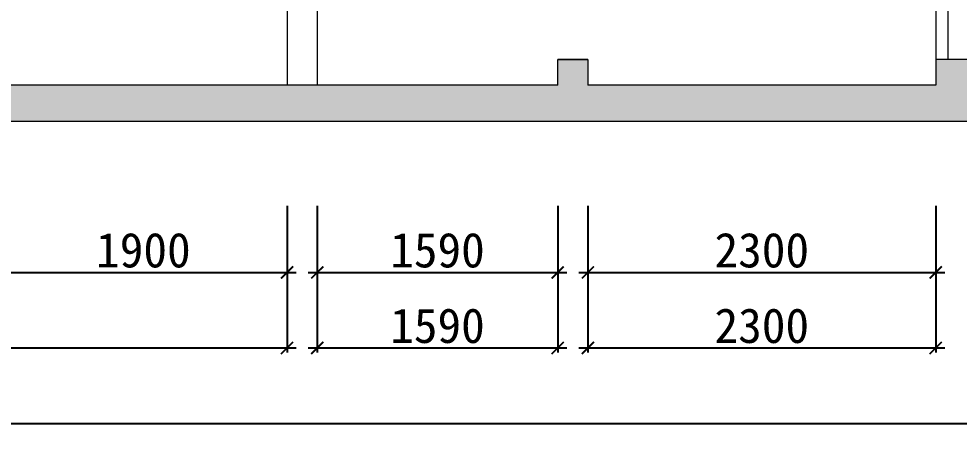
# Model space of a CAD drawing. Header units: millimetres. Extents: x -41640 to 3079702, y -5257903 to 68462.
# Drawn here: x 16109 to 22328, y 32286 to 35009 of the extents above; entities that cross this region are included whole.
import ezdxf

# ---------------------------------------------------------------- set-up
doc = ezdxf.new("R2010")
doc.units = ezdxf.units.MM
doc.header["$LTSCALE"] = 10
doc.linetypes.add('CONTINOUS', pattern=[0])
doc.layers.get('0').update_dxf_attribs({"color": 255})
doc.layers.get('Defpoints').update_dxf_attribs({"color": 255})
doc.layers.add('1室外尺寸标注', color=3, linetype='Continuous', lineweight=30)
doc.layers.add('浅线', color=251, linetype='CONTINOUS', lineweight=0)
doc.styles.get("Standard").update_dxf_attribs({"font": ''})
doc.styles.add('邓林', font='simhei.ttf')
doc.styles.get('Standard').set_extended_font_data('SimSun')
doc.dimstyles.get("Standard").update_dxf_attribs({"dimtxt": 0.18, "dimasz": 0.18, "dimexe": 0.18, "dimexo": 0.0625, "dimgap": 0.09, "dimtad": 0, "dimtih": 1, "dimtoh": 1, "dimdec": 4, "dimzin": 0, "dimdsep": 46, "dimtxsty": 'Standard', "dimcen": 0.09, "dimadec": 0, "dimazin": 0, "dimtfac": 1, "dimtdec": 4, "dimtofl": 0, "dimtmove": 0, "dimatfit": 3, "dimfxl": 1, "dimtolj": 1, "dimtzin": 0, "dimarcsym": 0})

# ---------------------------------------------------------------- blocks, each defined once
blk = doc.blocks.new('_ArchTick')
at = {"color": 0, "linetype": 'ByBlock', "const_width": 0.15}
blk.add_lwpolyline([(-0.5, -0.5), (0.5, 0.5)], dxfattribs=at)
blk = doc.blocks.new('*D207')
at = {"layer": '1室外尺寸标注', "color": 8, "lineweight": -2}
for p, q in [((18082.6, 33770.4), (18082.6, 33300.4)), ((19672.6, 33770.4), (19672.6, 33300.4)), ((18022.6, 33330.4), (19732.6, 33330.4))]:
    blk.add_line(p, q, dxfattribs=at)
at = {"layer": 'Defpoints', "color": 0, "lineweight": 30}
for p in [(18082.6, 33830.4, 0), (19672.6, 33830.4, 0), (19672.6, 33330.4)]:
    blk.add_point(p, dxfattribs=at)
at = {"layer": '1室外尺寸标注', "color": 8, "lineweight": -2, "xscale": 80, "yscale": 80, "zscale": 80, "rotation": 180}
blk.add_blockref('_ArchTick', (18082.6, 33330.4), dxfattribs=at)
at = {"layer": '1室外尺寸标注', "color": 8, "lineweight": -2, "xscale": 80, "yscale": 80, "zscale": 80}
blk.add_blockref('_ArchTick', (19672.6, 33330.4), dxfattribs=at)
at = {"layer": '1室外尺寸标注', "color": 45, "insert": (18877.6, 33476.7), "char_height": 230, "attachment_point": 5, "style": '邓林', "bg_fill": 3, "box_fill_scale": 1.1, "bg_fill_color": 256, "bg_fill_true_color": 13158600, "bg_fill_transparency": 4933888}
blk.add_mtext('1590', dxfattribs=at)
blk = doc.blocks.new('_Dot')
at = {"color": 0, "linetype": 'ByBlock', "lineweight": -2}
blk.add_line((-0.5, 0), (-1, 0), dxfattribs=at)
at = {"color": 0, "linetype": 'ByBlock', "const_width": 0.5}
blk.add_lwpolyline([(-0.25, 0, 1), (0.25, 0, 1)], format="xyb", close=True, dxfattribs=at)
blk = doc.blocks.new('DOT')
at = {"color": 0, "linetype": 'ByBlock'}
blk.add_line((-0.35, 0), (-1, 0), dxfattribs=at)
at = {"color": 0, "linetype": 'ByBlock', "const_width": 0.35}
blk.add_lwpolyline([(-0.175, 0, 1), (0.175, 0, 1)], format="xyb", close=True, dxfattribs=at)
blk = doc.blocks.new('*D208')
at = {"layer": '1室外尺寸标注', "color": 8, "lineweight": -2}
for p, q in [((19872.6, 33770.4), (19872.6, 33300.4)), ((22172.6, 33770.4), (22172.6, 33300.4)), ((19812.6, 33330.4), (22232.6, 33330.4))]:
    blk.add_line(p, q, dxfattribs=at)
at = {"layer": 'Defpoints', "color": 0, "lineweight": 30}
for p in [(19872.6, 33830.4, 0), (22172.6, 33830.4, 0), (22172.6, 33330.4)]:
    blk.add_point(p, dxfattribs=at)
at = {"layer": '1室外尺寸标注', "color": 8, "lineweight": -2, "xscale": 80, "yscale": 80, "zscale": 80, "rotation": 180}
blk.add_blockref('_ArchTick', (19872.6, 33330.4), dxfattribs=at)
at = {"layer": '1室外尺寸标注', "color": 8, "lineweight": -2, "xscale": 80, "yscale": 80, "zscale": 80}
blk.add_blockref('_ArchTick', (22172.6, 33330.4), dxfattribs=at)
at = {"layer": '1室外尺寸标注', "color": 45, "insert": (21022.6, 33476.7), "char_height": 230, "attachment_point": 5, "style": '邓林', "bg_fill": 3, "box_fill_scale": 1.1, "bg_fill_color": 256, "bg_fill_true_color": 13158600, "bg_fill_transparency": 7309612}
blk.add_mtext('2300', dxfattribs=at)
blk = doc.blocks.new('*D211')
at = {"layer": '1室外尺寸标注', "color": 8, "lineweight": -2}
for p, q in [((15982.6, 33770.4), (15982.6, 33300.4)), ((17882.6, 33770.4), (17882.6, 33300.4)), ((15922.6, 33330.4), (17942.6, 33330.4))]:
    blk.add_line(p, q, dxfattribs=at)
at = {"layer": 'Defpoints', "color": 0, "lineweight": 30}
for p in [(15982.6, 33830.4, 0), (17882.6, 33830.4, 0), (17882.6, 33330.4)]:
    blk.add_point(p, dxfattribs=at)
at = {"layer": '1室外尺寸标注', "color": 8, "lineweight": -2, "xscale": 80, "yscale": 80, "zscale": 80, "rotation": 180}
blk.add_blockref('_ArchTick', (15982.6, 33330.4), dxfattribs=at)
at = {"layer": '1室外尺寸标注', "color": 8, "lineweight": -2, "xscale": 80, "yscale": 80, "zscale": 80}
blk.add_blockref('_ArchTick', (17882.6, 33330.4), dxfattribs=at)
at = {"layer": '1室外尺寸标注', "color": 45, "insert": (16932.6, 33476.7), "char_height": 230, "attachment_point": 5, "style": '邓林', "bg_fill": 3, "box_fill_scale": 1.1, "bg_fill_color": 256, "bg_fill_true_color": 13158600, "bg_fill_transparency": 4933372}
blk.add_mtext('1900', dxfattribs=at)
blk = doc.blocks.new('*D215')
at = {"layer": '1室外尺寸标注', "color": 8, "lineweight": -2}
for p, q in [((13182.6, 33770.4), (13182.6, 32800.4)), ((17882.6, 33770.4), (17882.6, 32800.4)), ((13122.6, 32830.4), (17942.6, 32830.4))]:
    blk.add_line(p, q, dxfattribs=at)
at = {"layer": 'Defpoints', "color": 0, "lineweight": 30}
for p in [(13182.6, 33830.4, 0), (17882.6, 33830.4, 0), (17882.6, 32830.4)]:
    blk.add_point(p, dxfattribs=at)
at = {"layer": '1室外尺寸标注', "color": 8, "lineweight": -2, "xscale": 80, "yscale": 80, "zscale": 80, "rotation": 180}
blk.add_blockref('_ArchTick', (13182.6, 32830.4), dxfattribs=at)
at = {"layer": '1室外尺寸标注', "color": 8, "lineweight": -2, "xscale": 80, "yscale": 80, "zscale": 80}
blk.add_blockref('_ArchTick', (17882.6, 32830.4), dxfattribs=at)
at = {"layer": '1室外尺寸标注', "color": 45, "insert": (15532.6, 32976.7), "char_height": 230, "attachment_point": 5, "style": '邓林', "bg_fill": 3, "box_fill_scale": 1.1, "bg_fill_color": 256, "bg_fill_true_color": 13158600, "bg_fill_transparency": 7287744}
blk.add_mtext('4700', dxfattribs=at)
blk = doc.blocks.new('*D216')
at = {"layer": '1室外尺寸标注', "color": 8, "lineweight": -2}
for p, q in [((18082.6, 33770.4), (18082.6, 32800.4)), ((19672.6, 33770.4), (19672.6, 32800.4)), ((18022.6, 32830.4), (19732.6, 32830.4))]:
    blk.add_line(p, q, dxfattribs=at)
at = {"layer": 'Defpoints', "color": 0, "lineweight": 30}
for p in [(18082.6, 33830.4, 0), (19672.6, 33830.4, 0), (19672.6, 32830.4)]:
    blk.add_point(p, dxfattribs=at)
at = {"layer": '1室外尺寸标注', "color": 8, "lineweight": -2, "xscale": 80, "yscale": 80, "zscale": 80, "rotation": 180}
blk.add_blockref('_ArchTick', (18082.6, 32830.4), dxfattribs=at)
at = {"layer": '1室外尺寸标注', "color": 8, "lineweight": -2, "xscale": 80, "yscale": 80, "zscale": 80}
blk.add_blockref('_ArchTick', (19672.6, 32830.4), dxfattribs=at)
at = {"layer": '1室外尺寸标注', "color": 45, "insert": (18877.6, 32976.7), "char_height": 230, "attachment_point": 5, "style": '邓林', "bg_fill": 3, "box_fill_scale": 1.1, "bg_fill_color": 256, "bg_fill_true_color": 13158600, "bg_fill_transparency": 4933372}
blk.add_mtext('1590', dxfattribs=at)
blk = doc.blocks.new('*D217')
at = {"layer": '1室外尺寸标注', "color": 8, "lineweight": -2}
for p, q in [((19872.6, 33770.4), (19872.6, 32800.4)), ((22172.6, 33770.4), (22172.6, 32800.4)), ((19812.6, 32830.4), (22232.6, 32830.4))]:
    blk.add_line(p, q, dxfattribs=at)
at = {"layer": 'Defpoints', "color": 0, "lineweight": 30}
for p in [(19872.6, 33830.4, 0), (22172.6, 33830.4, 0), (22172.6, 32830.4)]:
    blk.add_point(p, dxfattribs=at)
at = {"layer": '1室外尺寸标注', "color": 8, "lineweight": -2, "xscale": 80, "yscale": 80, "zscale": 80, "rotation": 180}
blk.add_blockref('_ArchTick', (19872.6, 32830.4), dxfattribs=at)
at = {"layer": '1室外尺寸标注', "color": 8, "lineweight": -2, "xscale": 80, "yscale": 80, "zscale": 80}
blk.add_blockref('_ArchTick', (22172.6, 32830.4), dxfattribs=at)
at = {"layer": '1室外尺寸标注', "color": 45, "insert": (21022.6, 32976.7), "char_height": 230, "attachment_point": 5, "style": '邓林', "bg_fill": 3, "box_fill_scale": 1.1, "bg_fill_color": 256, "bg_fill_true_color": 13158600, "bg_fill_transparency": 4933372}
blk.add_mtext('2300', dxfattribs=at)
blk = doc.blocks.new('*D219')
at = {"layer": '1室外尺寸标注', "color": 8, "lineweight": -2}
for p, q in [((2982.3, 33770.4), (2982.3, 32300.4)), ((24232.6, 33770.4), (24232.6, 32300.4)), ((2922.3, 32330.4), (24292.6, 32330.4))]:
    blk.add_line(p, q, dxfattribs=at)
at = {"layer": 'Defpoints', "color": 0, "lineweight": 30}
for p in [(2982.3, 33830.4, 0), (24232.6, 33830.4, 0), (24232.6, 32330.4)]:
    blk.add_point(p, dxfattribs=at)
at = {"layer": '1室外尺寸标注', "color": 8, "lineweight": -2, "xscale": 80, "yscale": 80, "zscale": 80, "rotation": 180}
blk.add_blockref('_ArchTick', (2982.3, 32330.4), dxfattribs=at)
at = {"layer": '1室外尺寸标注', "color": 8, "lineweight": -2, "xscale": 80, "yscale": 80, "zscale": 80}
blk.add_blockref('_ArchTick', (24232.6, 32330.4), dxfattribs=at)
at = {"layer": '1室外尺寸标注', "color": 45, "insert": (13607.4, 32476.7), "char_height": 230, "attachment_point": 5, "style": '邓林', "bg_fill": 3, "box_fill_scale": 1.1, "bg_fill_color": 256, "bg_fill_true_color": 13158600, "bg_fill_transparency": 7275920}
blk.add_mtext('21250', dxfattribs=at)

msp = doc.modelspace()

# ---------------------------------------------------------------- hatches: boundary and pattern name
at = {"layer": '浅线'}
for points in [[(22412.6, 34740.4), (22172.6, 34740.4), (22172.6, 34570.4), (2982.3, 34570.4), (2982.3, 35520.4), (2742.3, 35520.4), (2742.3, 34330.4), (22412.6, 34330.4)], [(19872.6, 34740.4), (19672.6, 34740.4), (19672.6, 34570.4), (19872.6, 34570.4)]]:
    msp.add_hatch(color=256, dxfattribs=at).paths.add_polyline_path(points)

# ---------------------------------------------------------------- linework, layer by layer
at = {"layer": '浅线', "ltscale": 0.5}
for p, q in [((17882.6, 38090.4), (17882.6, 34570.4)), ((18082.6, 38090.4), (18082.6, 34570.4)), ((22172.6, 36170.4), (22172.6, 34740.4)), ((22252.6, 36170.4), (22252.6, 34740.4)), ((22172.6, 34740.4), (22172.6, 34570.4))]:
    msp.add_line(p, q, dxfattribs=at)
at = {"layer": '浅线'}
for p, q in [((19872.6, 34740.4), (19672.6, 34740.4)), ((22412.6, 34740.4), (22172.6, 34740.4)), ((19672.6, 34570.4), (2982.3, 34570.4)), ((22172.6, 34570.4), (19872.6, 34570.4)), ((22412.6, 34330.4), (2742.3, 34330.4))]:
    msp.add_line(p, q, dxfattribs=at)
at = {"layer": '浅线', "ltscale": 0.5}
msp.add_lwpolyline([(19672.6, 34570.4), (19672.6, 34740.4), (19872.6, 34740.4), (19872.6, 34570.4)], dxfattribs=at)

# ---------------------------------------------------------------- dimensions: what is measured, and where the dimension line sits
at = {"layer": '1室外尺寸标注', "color": 45}
for base, p1, p2, picture, middle in [((17882.6, 33330.4, 0), (15982.6, 33830.4), (17882.6, 33830.4), '*D211', (16932.6, 33476.7, 0)), ((19672.6, 33330.4, 0), (18082.6, 33830.4), (19672.6, 33830.4), '*D207', (18877.6, 33476.7, 0)), ((22172.6, 33330.4, 0), (19872.6, 33830.4), (22172.6, 33830.4), '*D208', (21022.6, 33476.7, 0))]:
    dim = msp.add_linear_dim(base=base, p1=p1, p2=p2, dimstyle='Standard', override={"dimtxt": 230, "dimasz": 80, "dimexe": 30, "dimexo": 60, "dimgap": 30, "dimtad": 1, "dimtih": 0, "dimtoh": 0, "dimdec": 0, "dimzin": 8, "dimdsep": 44, "dimtxsty": '邓林', "dimblk": 'ArchTick', "dimcen": 2.5, "dimdle": 60, "dimclrd": 8, "dimclre": 8, "dimclrt": 45, "dimtdec": 0, "dimtofl": 1, "dimtmove": 1, "dimldrblk": 'Dot', "dimfxl": 5, "dimtfill": 1, "dimtolj": 0, "dimtzin": 8}, dxfattribs=at)
    dim.commit()
    dim.dimension.update_dxf_attribs({"geometry": picture, "text_midpoint": middle})

# ---------------------------------------------------------------- next in the draw order: dimensions: what is measured, and where the dimension line sits
for base, p1, p2, picture, middle in [((17882.6, 32830.4, 0), (13182.6, 33830.4), (17882.6, 33830.4), '*D215', (15532.6, 32976.7, 0)), ((19672.6, 32830.4, 0), (18082.6, 33830.4), (19672.6, 33830.4), '*D216', (18877.6, 32976.7, 0)), ((22172.6, 32830.4, 0), (19872.6, 33830.4), (22172.6, 33830.4), '*D217', (21022.6, 32976.7, 0))]:
    dim = msp.add_linear_dim(base=base, p1=p1, p2=p2, dimstyle='Standard', override={"dimtxt": 230, "dimasz": 80, "dimexe": 30, "dimexo": 60, "dimgap": 30, "dimtad": 1, "dimtih": 0, "dimtoh": 0, "dimdec": 0, "dimzin": 8, "dimdsep": 44, "dimtxsty": '邓林', "dimblk": 'ArchTick', "dimcen": 2.5, "dimdle": 60, "dimclrd": 8, "dimclre": 8, "dimclrt": 45, "dimtdec": 0, "dimtofl": 1, "dimtmove": 1, "dimldrblk": 'Dot', "dimfxl": 5, "dimtfill": 1, "dimtolj": 0, "dimtzin": 8}, dxfattribs=at)
    dim.commit()
    dim.dimension.update_dxf_attribs({"geometry": picture, "text_midpoint": middle})

# ---------------------------------------------------------------- next in the draw order: dimensions: what is measured, and where the dimension line sits
dim = msp.add_linear_dim(base=(24232.6, 32330.4, 0), p1=(2982.3, 33830.4), p2=(24232.6, 33830.4), dimstyle='Standard', override={"dimtxt": 230, "dimasz": 80, "dimexe": 30, "dimexo": 60, "dimgap": 30, "dimtad": 1, "dimtih": 0, "dimtoh": 0, "dimdec": 0, "dimzin": 8, "dimdsep": 44, "dimtxsty": '邓林', "dimblk": 'ArchTick', "dimcen": 2.5, "dimdle": 60, "dimclrd": 8, "dimclre": 8, "dimclrt": 45, "dimtdec": 0, "dimtofl": 1, "dimtmove": 1, "dimldrblk": 'Dot', "dimfxl": 5, "dimtfill": 1, "dimtolj": 0, "dimtzin": 8}, dxfattribs=at)
dim.commit()
dim.dimension.update_dxf_attribs({"geometry": '*D219', "text_midpoint": (13607.4, 32476.7, 0)})

doc.saveas('drawing.dxf')
